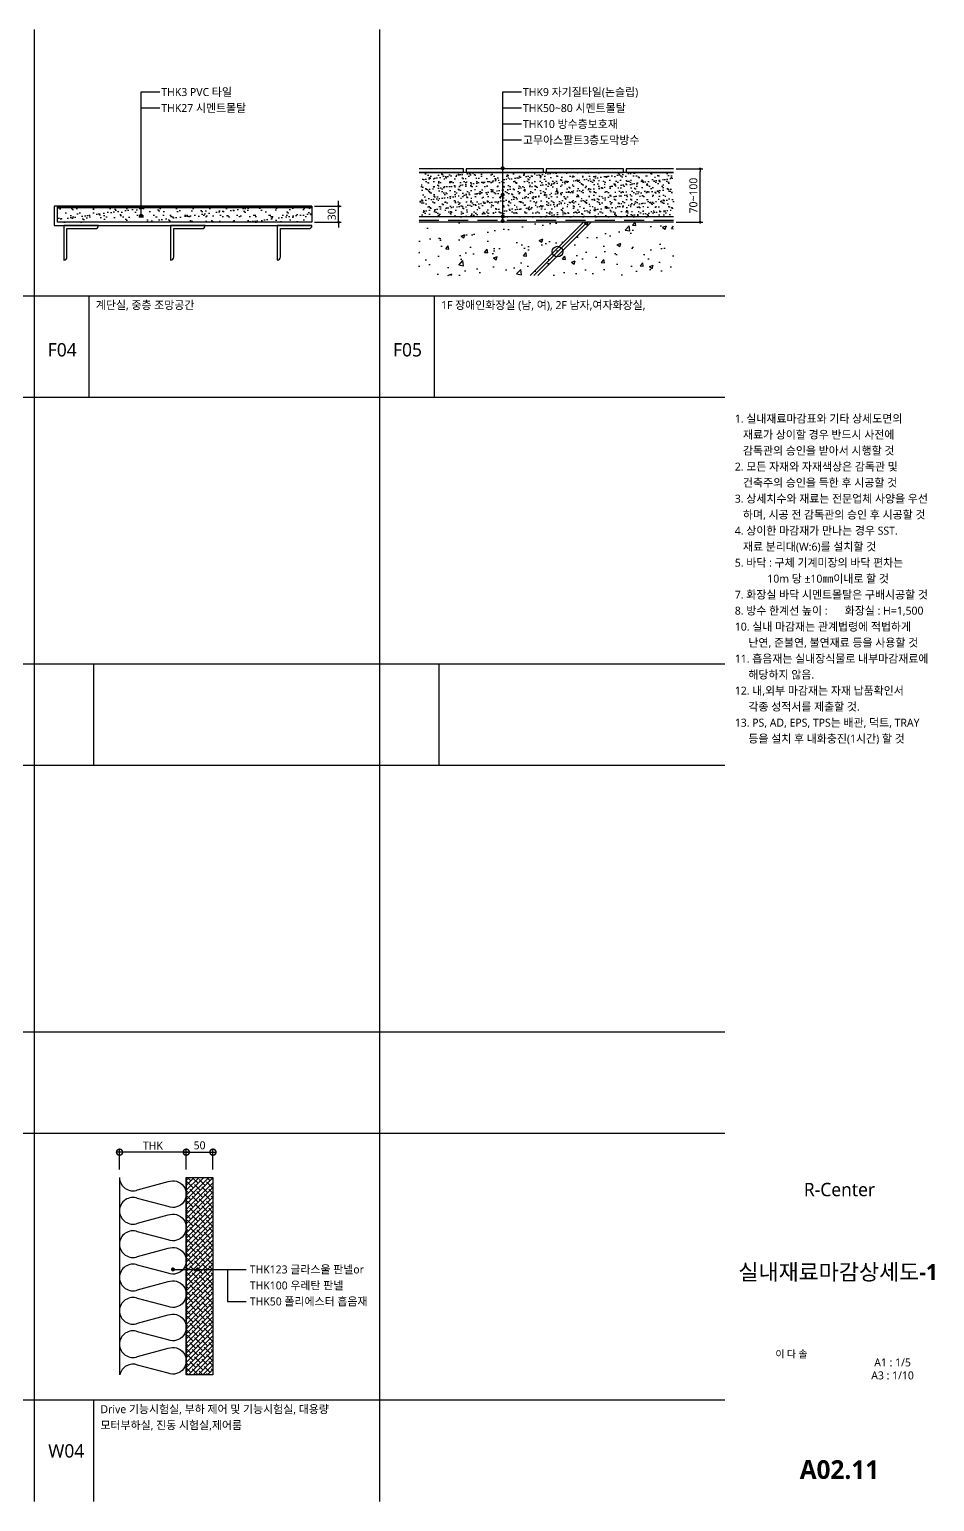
# Model space of a CAD drawing. Header units: millimetres. Extents: x 233 to 16681, y 105 to 2867.
# Drawn here: x 10775 to 12471, y 105 to 2865 of the extents above; entities that cross this region are included whole.
import ezdxf
from ezdxf.enums import TextEntityAlignment as Align

# ---------------------------------------------------------------- set-up
doc = ezdxf.new("R2010")
doc.units = ezdxf.units.MM
doc.header["$LTSCALE"] = 5
doc.linetypes.add('HID', pattern=[2.2, 1.5, -0.7])
doc.layers.get('Defpoints').update_dxf_attribs({"color": 137})
for name, color, linetype in [('4SEC', 4, 'Continuous'), ('8hat', 8, 'Continuous'), ('A-ANNO-LEDE', 6, 'Continuous'), ('A-TABL-ENDL', 2, 'Continuous'), ('A-TABL-SUBL', 4, 'Continuous'), ('A-TXT-NOTE', 3, 'Continuous'), ('CON', 2, 'Continuous'), ('DIM', 7, 'Continuous'), ('ELE-2', 2, 'Continuous'), ('ELE-3', 3, 'Continuous'), ('ELE-8', 8, 'Continuous'), ('FI', 6, 'Continuous'), ('FIN-5', 5, 'Continuous'), ('FIN3', 3, 'Continuous'), ('HAT', 8, 'Continuous'), ('INSUL', 252, 'Continuous'), ('STEEL', 4, 'Continuous'), ('SYM-LEAD', 6, 'Continuous'), ('TEXT', 3, 'Continuous'), ('WID', 4, 'Continuous'), ('XR-SHEET$0$TITLE', 7, 'Continuous'), ('XR-SHEET$1$SHT', 5, 'Continuous'), ('XR-SHEET$1$TEXT', 3, 'Continuous')]:
    doc.layers.add(name, color=color, linetype=linetype)
doc.styles.add('arial', font='malgun.ttf')
doc.styles.add('S1', font='malgun.ttf')
doc.styles.add('XR-SHEET$0$굴림체(옥산)', font='malgun.ttf')
doc.styles.add('굴림체(옥산)', font='malgun.ttf')
doc.styles.add('맑은고딕', font='malgun.ttf')
doc.styles.add('맑은고딕B', font='malgunbd.ttf')
doc.styles.add('스타일1', font='malgun.ttf')
doc.dimstyles.new('CJA$0', dxfattribs={"dimscale": 300, "dimtxt": 2.7, "dimasz": 1, "dimexe": 2, "dimexo": 3, "dimgap": 1, "dimtad": 1, "dimdec": 0, "dimzin": 1, "dimdsep": 46, "dimtxsty": 'arial', "dimblk": 'DOT', "dimcen": 0.09, "dimdle": 1, "dimclrd": 256, "dimclre": 256, "dimclrt": 3, "dimadec": 0, "dimazin": 0, "dimtfac": 1, "dimtdec": 0, "dimtmove": 2, "dimatfit": 3, "dimldrblk": 'DOT', "dimfxl": 1, "dimtolj": 1, "dimtzin": 1, "dimarcsym": 0})
doc.dimstyles.new('CJA-5', dxfattribs={"dimscale": 5, "dimtxt": 3, "dimasz": 1, "dimexe": 1, "dimexo": 1, "dimgap": 1, "dimtad": 1, "dimdec": 0, "dimdsep": 46, "dimtxsty": 'arial', "dimblk": 'DOT', "dimcen": 1, "dimclrd": 7, "dimclre": 7, "dimclrt": 3, "dimadec": 0, "dimazin": 0, "dimtfac": 1, "dimtdec": 0, "dimtix": 1, "dimtmove": 2, "dimatfit": 3, "dimldrblk": 'DOT', "dimfxl": 1, "dimtolj": 1, "dimtzin": 0, "dimlwd": -1, "dimlwe": -1, "dimarcsym": 0})
doc.dimstyles.new('DIM-QD 1', dxfattribs={"dimtxt": 3, "dimasz": 1.5, "dimexe": 1, "dimexo": 0, "dimgap": 1, "dimtad": 1, "dimdec": 3, "dimdsep": 46, "dimlunit": 6, "dimtxsty": '굴림체(옥산)', "dimblk1": 'ARCHTICK', "dimblk2": 'ARCHTICK', "dimsah": 1, "dimcen": 0, "dimclrd": 256, "dimclre": 256, "dimclrt": 3, "dimazin": 2, "dimtfac": 1, "dimtdec": 3, "dimtix": 1, "dimtmove": 2, "dimatfit": 3, "dimldrblk": 'ARCHTICK', "dimfxl": 1, "dimtolj": 1, "dimtzin": 0, "dimarcsym": 0})

# ---------------------------------------------------------------- blocks, each defined once
blk = doc.blocks.new('_ARCHTICK')
at = {"color": 0, "linetype": 'ByBlock', "const_width": 0.15}
blk.add_lwpolyline([(-0.5, -0.5), (0.5, 0.5)], dxfattribs=at)
blk = doc.blocks.new('_DOT')
at = {"color": 0, "linetype": 'ByBlock'}
blk.add_line((-0.5, 0), (-1, 0), dxfattribs=at)
at = {"color": 0, "linetype": 'ByBlock', "const_width": 0.5}
blk.add_lwpolyline([(-0.25, 0, 1), (0.25, 0, 1)], format="xyb", close=True, dxfattribs=at)
blk = doc.blocks.new('*D13')
at = {"layer": 'Defpoints', "color": 0, "transparency": 16777216}
for p in [(11981.5, 2603.5), (12031.5, 2603.5), (11981.5, 2503.5)]:
    blk.add_point(p, dxfattribs=at)
at = {"layer": 'DIM', "color": 7, "transparency": 16777216}
for p, q in [((11986.5, 2603.5), (12036.5, 2603.5)), ((12031.5, 2508.5), (12031.5, 2598.5)), ((11986.5, 2503.5), (12036.5, 2503.5))]:
    blk.add_line(p, q, dxfattribs=at)
at = {"layer": 'DIM', "color": 7, "transparency": 16777216, "xscale": 5, "yscale": 5, "zscale": 5}
for p, rotation in [((12031.5, 2603.5), 90), ((12031.5, 2503.5), 270)]:
    blk.add_blockref('_DOT', p, dxfattribs=dict(at, rotation=rotation))
at = {"layer": 'DIM', "color": 3, "transparency": 16777216, "insert": (12018.8, 2553.5), "char_height": 15, "attachment_point": 5, "rotation": 90, "style": 'arial'}
blk.add_mtext('\\A1;70~100', dxfattribs=at)
blk = doc.blocks.new('*D15')
at = {"layer": 'Defpoints', "color": 0, "transparency": 16777216}
for p in [(11303.8, 2533.5), (11353.8, 2533.5), (11303.8, 2503.5)]:
    blk.add_point(p, dxfattribs=at)
at = {"layer": 'DIM', "color": 7, "transparency": 16777216}
for p, q in [((11353.8, 2538.5), (11353.8, 2543.5)), ((11308.8, 2533.5), (11358.8, 2533.5)), ((11353.8, 2503.5), (11353.8, 2533.5)), ((11308.8, 2503.5), (11358.8, 2503.5)), ((11353.8, 2498.5), (11353.8, 2493.5))]:
    blk.add_line(p, q, dxfattribs=at)
at = {"layer": 'DIM', "color": 7, "transparency": 16777216, "xscale": 5, "yscale": 5, "zscale": 5}
for p, rotation in [((11353.8, 2533.5), 270), ((11353.8, 2503.5), 90)]:
    blk.add_blockref('_DOT', p, dxfattribs=dict(at, rotation=rotation))
at = {"layer": 'DIM', "color": 3, "transparency": 16777216, "insert": (11341, 2518.5), "char_height": 15, "attachment_point": 5, "rotation": 90, "style": 'arial'}
blk.add_mtext('\\A1;30', dxfattribs=at)
blk = doc.blocks.new('_DotSmall')
at = {"color": 0, "linetype": 'ByBlock', "const_width": 0.5}
blk.add_lwpolyline([(-0.0625, 0, 1), (0.0625, 0, 1)], format="xyb", close=True, dxfattribs=at)
blk = doc.blocks.new('*D16')
at = {"layer": 'Defpoints', "color": 0, "transparency": 16777216}
for p in [(11118.4, 760), (11068.4, 712.8), (11118.4, 712.8)]:
    blk.add_point(p, dxfattribs=at)
at = {"layer": 'DIM', "color": 7, "lineweight": -2, "transparency": 16777216}
for p, q in [((11063.4, 760), (11123.4, 760)), ((11068.4, 727.8), (11068.4, 765)), ((11118.4, 727.8), (11118.4, 765))]:
    blk.add_line(p, q, dxfattribs=at)
at = {"layer": 'DIM', "color": 7, "lineweight": -2, "transparency": 16777216, "xscale": 22.5, "yscale": 22.5, "zscale": 22.5, "rotation": 180}
blk.add_blockref('_DotSmall', (11068.4, 760), dxfattribs=at)
at = {"layer": 'DIM', "color": 7, "lineweight": -2, "transparency": 16777216, "xscale": 22.5, "yscale": 22.5, "zscale": 22.5}
blk.add_blockref('_DotSmall', (11118.4, 760), dxfattribs=at)
at = {"layer": 'DIM', "color": 3, "transparency": 16777216, "insert": (11093.4, 772.8), "char_height": 15, "attachment_point": 5, "style": '스타일1'}
blk.add_mtext('\\A1;50', dxfattribs=at)
blk = doc.blocks.new('A$C5f08aae1')
at = {"layer": 'A-TXT-NOTE', "style": '맑은고딕'}
for s, p in [('1. 실내재료마감표와 기타 상세도면의 ', (13.9, -33.8)), ('   재료가 상이할 경우 반드시 사전에 ', (13.9, -63.8)), ('   감독관의 승인을 받아서 시행할 것', (13.9, -93.8)), ('2. 모든 자재와 자재색상은 감독관 및 ', (13.9, -123.8)), ('   건축주의 승인을 득한 후 시공할 것', (13.9, -153.8)), ('3. 상세치수와 재료는 전문업체 사양을 우선', (13.9, -183.8)), ('   하며, 시공 전 감독관의 승인 후 시공할 것', (13.9, -213.8)), ('4. 상이한 마감재가 만나는 경우 SST.', (13.9, -243.8)), ('   재료 분리대(W:6)를 설치할 것', (13.9, -273.8)), ('5. 바닥 : 구체 기계미장의 바닥 편차는 ', (13.9, -303.8)), ('            10m 당 ±10㎜이내로 할 것', (13.9, -333.8)), ('7. 화장실 바닥 시멘트몰탈은 구배시공할 것', (13.9, -363.8)), ('8. 방수 한계선 높이 :', (13.9, -393.8)), ('   화장실 : H=1,500', (204.7, -393.8)), ('10. 실내 마감재는 관계법령에 적법하게', (13.9, -423.8)), ('     난연, 준불연, 불연재료 등을 사용할 것', (13.9, -453.8)), ('11. 흡음재는 실내장식물로 내부마감재료에', (13.9, -483.8)), ('     해당하지 않음.', (13.9, -513.8)), ('12. 내,외부 마감재는 자재 납품확인서', (13.9, -543.8)), ('     각종 성적서를 제출할 것.', (13.9, -573.8)), ('13. PS, AD, EPS, TPS는 배관, 덕트, TRAY ', (13.9, -603.8)), ('     등을 설치 후 내화충진(1시간) 할 것', (13.9, -633.8))]:
    blk.add_text(s, height=15, dxfattribs=at).set_placement(p, align=Align.MIDDLE_LEFT)
blk = doc.blocks.new('*D30')
at = {"layer": 'Defpoints', "color": 0, "transparency": 16777216}
for p in [(10943.4, 760), (10943.4, 712.8), (11068.4, 712.8)]:
    blk.add_point(p, dxfattribs=at)
at = {"layer": 'DIM', "color": 7, "lineweight": -2, "transparency": 16777216}
for p, q in [((11073.4, 760), (10938.4, 760)), ((10943.4, 727.8), (10943.4, 765)), ((11068.4, 727.8), (11068.4, 765))]:
    blk.add_line(p, q, dxfattribs=at)
at = {"layer": 'DIM', "color": 7, "lineweight": -2, "transparency": 16777216, "xscale": 22.5, "yscale": 22.5, "zscale": 22.5, "rotation": 180}
blk.add_blockref('_DotSmall', (10943.4, 760), dxfattribs=at)
at = {"layer": 'DIM', "color": 7, "lineweight": -2, "transparency": 16777216, "xscale": 22.5, "yscale": 22.5, "zscale": 22.5}
blk.add_blockref('_DotSmall', (11068.4, 760), dxfattribs=at)
at = {"layer": 'DIM', "color": 3, "transparency": 16777216, "insert": (11005.9, 772.5), "char_height": 15, "attachment_point": 5, "style": '스타일1'}
blk.add_mtext('\\A1;THK', dxfattribs=at)
blk = doc.blocks.new('XR-SHEET$0$TITLE')
at = {"layer": 'XR-SHEET$0$TITLE', "true_color": 0x000000, "style": 'XR-SHEET$0$굴림체(옥산)'}
for tag, height, p in [('동명칭', 6, (776.77, -457.26)), ('SCALE-A1', 3, (797.5, -522)), ('SCALE-A3', 3, (797.5, -527)), ('DATA', 3, (797.5, -540))]:
    blk.add_attdef(tag, text='', height=height, dxfattribs=at).set_placement(p, align=Align.MIDDLE)
for tag, height, p in [('TITLE1', 6, (776.5, -479.4)), ('TITLE4', 6, (776.5, -484.39)), ('TITLE2', 6, (776.5, -489)), ('TITLE5', 6, (776.5, -493.99)), ('TITLE3', 6, (776.5, -498.7)), ('NAME-1', 3, (760.16, -517.5)), ('NAME-2', 3, (760.16, -526.5)), ('A0.00', 7, (776.5, -561))]:
    blk.add_attdef(tag, text='', height=height, dxfattribs=at).set_placement(p, align=Align.MIDDLE_CENTER)

msp = doc.modelspace()

# ---------------------------------------------------------------- hatches: boundary and pattern name
at = {"layer": 'ELE-2'}
h = msp.add_hatch(dxfattribs=at)
h.set_pattern_fill('ANSI38', color=251, scale=2)
h.set_pattern_definition([(45, (0, -690), (-4.490128, 4.490128), []), (135, (0, -690), (-13.4703842, 4.490128), [15.875, -9.525])])
h.paths.add_polyline_path([(11068.4, 342.6), (11068.4, 712.8), (11118.4, 712.8), (11118.4, 342.6)])
at = {"layer": 'HAT'}
h = msp.add_hatch(dxfattribs=at)
h.set_pattern_fill('AR-SAND,_O', color=256, scale=0.3)
h.set_pattern_definition([(37.5, (11504.656, 2503.521), (-0.48, 14.6824), [0, -11.5824, 0, -12.954, 0, -12.3825]), (7.5, (11504.656, 2503.521), (13.4857, 21.50475), [0, -6.2484, 0, -10.4394, 0, -4.0005]), (327.5, (11495.284, 2503.521), (23.72977, 0.0431), [0, -3.81, 0, -13.716, 0, -17.907]), (317.5, (11495.284, 2503.521), (22.9067, 6.6879), [0, -1.905, 0, -8.9916, 0, -10.287])])
h.paths.add_polyline_path([(11504.6, 2513.5), (11981.5, 2513.5), (11981.2, 2596.5), (11504.3, 2596.5)])
h = msp.add_hatch(dxfattribs=at)
h.set_pattern_fill('AR-SAND', color=256, scale=10, style=0)
h.set_pattern_definition([(37.5, (4250.353, 8918.521), (-0.629934, 19.268238), [0, -15.2, 0, -17, 0, -16.25]), (7.5, (4250.353, 8918.52), (17.69777, 28.22146), [0, -8.2, 0, -13.7, 0, -5.25]), (327.5, (4238.053, 8918.521), (31.14142, 0.05659), [0, -5, 0, -18, 0, -23.5]), (317.5, (4238.053, 8918.52), (30.061266, 8.776756), [0, -2.5, 0, -11.8, 0, -13.5])])
h.paths.add_polyline_path([(11303.8, 2530.5), (10826.9, 2530.5), (10826.9, 2503.5), (11303.8, 2503.5)])
h = msp.add_hatch(dxfattribs=at)
h.set_pattern_fill('AR-CONC', color=256, scale=0.4, style=0)
h.set_pattern_definition([(50, (-75480.12, -60158.984), (72.873868, -6.375634), [7.62, -83.82]), (355, (-75480.12, -60158.984), (-14.09737, 76.42274), [6.096, -67.056234]), (100.451445, (-75474.05, -60159.515), (58.7765, 70.0471), [6.476004, -71.2361]), (46.1842, (-75480.12, -60138.66), (108.43162, -16.81693), [11.43, -125.73]), (96.63556, (-75471.09, -60140.07), (94.96165, 98.97045), [9.71401, -106.85424]), (351.18415, (-75480.12, -60138.66), (94.96165, 98.97045), [9.14399, -100.58389]), (21, (-75469.96, -60143.744), (60.645757, -40.90608), [7.62, -83.82]), (326, (-75469.96, -60143.744), (24.72081, 73.675186), [6.096, -67.056]), (71.451445, (-75464.91, -60147.15), (85.36657, 32.769108), [6.476004, -71.235975]), (37.5, (-75480.122, -60158.984), (1.235441, 33.8220155), [0, -66.2432, 0, -68.072, 0, -67.31]), (7.5, (-75480.12, -60158.984), (26.727865, 40.07223), [0, -38.8112, 0, -64.7192, 0, -25.654]), (327.5, (-75502.778, -60158.984), (54.236238, -2.2914976), [0, -25.4, 0, -79.248, 0, -105.156]), (317.5, (-75512.94, -60158.984), (59.251673, 10.170596), [0, -33.02, 0, -52.6288, 0, -74.676])])
h.paths.add_polyline_path([(11504.7, 2403.5), (11981.5, 2403.5), (11981.5, 2503.5), (11504.7, 2503.5)])

# ---------------------------------------------------------------- linework, layer by layer
at = {"layer": '4SEC'}
for points in [[(11504.7, 2596.5), (11587.8, 2596.5), (11587.8, 2603.5), (11504.7, 2603.5)], [(11981.5, 2603.5), (11892.8, 2603.5), (11892.8, 2596.5), (11981.5, 2596.5)]]:
    msp.add_lwpolyline(points, dxfattribs=at)
for points in [[(11737.8, 2603.5), (11592.8, 2603.5), (11592.8, 2596.5), (11737.8, 2596.5)], [(11887.8, 2603.5), (11742.8, 2603.5), (11742.8, 2596.5), (11887.8, 2596.5)]]:
    msp.add_lwpolyline(points, close=True, dxfattribs=at)
at = {"layer": '8hat'}
for p, q in [((11812.9, 2503.5), (11712.9, 2403.5)), ((11819.9, 2503.5), (11719.9, 2403.5)), ((11827, 2503.5), (11727, 2403.5))]:
    msp.add_line(p, q, dxfattribs=at)
msp.add_circle((11764.1, 2448.5), 10, dxfattribs=at)
at = {"layer": 'A-ANNO-LEDE'}
msp.add_lwpolyline([(11145.6, 540.2), (11145.6, 480.2), (11180.6, 480.2)], dxfattribs=at)
at = {"layer": 'A-TABL-ENDL'}
for p, q in [((10783.5, 2865), (10783.5, 105)), ((11430.5, 2865), (11430.5, 105)), ((12077.5, 2175), (8642.5, 2175)), ((12077.5, 1485), (8642.5, 1485)), ((12077.5, 795), (8642.5, 795))]:
    msp.add_line(p, q, dxfattribs=at)
at = {"layer": 'A-TABL-SUBL'}
for p, q in [((12077.5, 2365), (8642.5, 2365)), ((10886, 2365), (10886, 2175)), ((11533, 2365), (11533, 2175)), ((12077.5, 1675), (8642.5, 1675)), ((10894.7, 1675), (10894.7, 1485)), ((11541.7, 1675), (11541.7, 1485)), ((12077.5, 985), (8642.5, 985)), ((12077.5, 295), (8642.5, 295)), ((10894.7, 295), (10894.7, 105))]:
    msp.add_line(p, q, dxfattribs=at)
at = {"layer": 'CON'}
msp.add_line((11981.5, 2503.5), (11504.7, 2503.5), dxfattribs=at)
at = {"layer": 'Defpoints'}
for points in [[(11303.8, 2503.5), (10826.9, 2503.5), (10826.9, 2533.5), (11303.8, 2533.5)], [(11068.4, 342.6), (11068.4, 712.8), (11118.4, 712.8), (11118.4, 342.6)]]:
    msp.add_lwpolyline(points, close=True, dxfattribs=at)
at = {"layer": 'ELE-3'}
msp.add_line((11981.5, 2596.5), (11504.7, 2596.5), dxfattribs=at)
at = {"layer": 'ELE-8'}
msp.add_line((11303.8, 2530.5), (10826.9, 2530.5), dxfattribs=at)
at = {"layer": 'FI'}
msp.add_line((11303.8, 2533.5), (10826.9, 2533.5), dxfattribs=at)
at = {"layer": 'FIN-5'}
msp.add_line((11981.5, 2513.5), (11504.7, 2513.5), dxfattribs=at)
at = {"layer": 'FIN3', "linetype": 'HID', "ltscale": 5}
msp.add_line((11981.5, 2506.5), (11504.7, 2506.5), dxfattribs=at)
at = {"layer": 'INSUL', "color": 251}
msp.add_lwpolyline([(10943.4, 712.6, 0.524856), (10977.2, 689.3), (11034.5, 704.8, -1.449198), (11034.5, 658), (10977.2, 673.5, 0.524856), (10943.4, 650.1, 0.524856), (10977.2, 626.8), (11034.5, 642.3, -1.449198), (11034.5, 595.5), (10977.2, 611, 0.524856), (10943.4, 587.6, 0.524856), (10977.2, 564.3), (11034.5, 579.8, -1.449198), (11034.5, 533), (10977.2, 548.5, 0.524856), (10943.4, 525.1, 0.524856), (10977.2, 501.8), (11034.5, 517.3, -1.449198), (11034.5, 470.5), (10977.2, 486, 0.524856), (10943.4, 462.6, 0.524856), (10977.2, 439.3), (11034.5, 454.8, -1.449198), (11034.5, 408), (10977.2, 423.5, 0.524856), (10943.4, 400.1, 0.524856), (10977.2, 376.8), (11034.5, 392.3, -1.449198), (11034.5, 345.5), (10977.2, 361, 0.462257), (10943.9, 342.6, 0.462257)], format="xyb", dxfattribs=at)
at = {"layer": 'STEEL'}
msp.add_lwpolyline([(11303.8, 2503.5), (10826.9, 2503.5), (10826.9, 2533.5), (10820.9, 2533.5), (10820.9, 2497.5), (11303.8, 2497.5)], dxfattribs=at)
for points in [[(10903.9, 2497.5), (10838.9, 2497.5), (10838.9, 2432.5, 0.414214), (10844.9, 2438.5), (10844.9, 2491.5), (10897.9, 2491.5, 0.414214), (10903.9, 2497.5), (10903.9, 2497.5)], [(11103.9, 2497.5), (11038.9, 2497.5), (11038.9, 2432.5, 0.414214), (11044.9, 2438.5), (11044.9, 2491.5), (11097.9, 2491.5, 0.414214), (11103.9, 2497.5), (11103.9, 2497.5)], [(11303.9, 2497.5), (11238.9, 2497.5), (11238.9, 2432.5, 0.414214), (11244.9, 2438.5), (11244.9, 2491.5), (11297.9, 2491.5, 0.414214), (11303.9, 2497.5), (11303.9, 2497.5)]]:
    msp.add_lwpolyline(points, format="xyb", dxfattribs=at)
at = {"layer": 'WID'}
for p, q in [((10943.4, 712.8), (10943.4, 342.6)), ((11068.4, 712.8), (11068.4, 342.6)), ((11118.4, 712.8), (11118.4, 342.6))]:
    msp.add_line(p, q, dxfattribs=at)

# ---------------------------------------------------------------- block references
at = {"layer": 'TEXT'}
msp.add_blockref('A$C5f08aae1', (12082.5, 2169.1), dxfattribs=at)
ref = msp.add_blockref('XR-SHEET$0$TITLE', (8410, 0), dxfattribs=dict(at, xscale=5, yscale=5, zscale=5))
ref.add_attrib('TITLE2', '실내재료마감상세도-1', dxfattribs={"layer": 'XR-SHEET$1$SHT', "color": 4, "true_color": 0x000004, "height": 30, "style": '맑은고딕B'}).set_placement((12290, 535.4), align=Align.MIDDLE_CENTER)
ref.add_attrib('NAME-1', '이 다 솔', dxfattribs={"layer": 'XR-SHEET$1$TEXT', "color": 3, "true_color": 0x000003, "height": 13.5, "style": '스타일1'}).set_placement((12172.5, 381.7, 68.9), align=Align.MIDDLE_LEFT)
ref.add_attrib('SCALE-A1', 'A1 : 1/5', dxfattribs={"layer": 'XR-SHEET$1$SHT', "color": 3, "true_color": 0x000003, "height": 15, "style": '스타일1'}).set_placement((12392, 365.9), align=Align.MIDDLE_CENTER)
ref.add_attrib('SCALE-A3', 'A3 : 1/10', dxfattribs={"layer": 'XR-SHEET$1$SHT', "color": 3, "true_color": 0x000003, "height": 15, "style": '스타일1'}).set_placement((12392, 341.5), align=Align.MIDDLE_CENTER)
ref.add_attrib('A0.00', 'A02.11', dxfattribs={"layer": 'XR-SHEET$1$SHT', "color": 4, "true_color": 0x000004, "height": 35, "style": '맑은고딕B'}).set_placement((12292.5, 165), align=Align.MIDDLE_CENTER)

# ---------------------------------------------------------------- texts
at = {"layer": 'TEXT', "color": 3, "style": '스타일1'}
for s, p in [('THK3 PVC 타일', (11021.7, 2740.1)), ('THK9 자기질타일(논슬립)', (11699.4, 2740.1)), ('THK27 시멘트몰탈 ', (11021.7, 2710.1)), ('THK50~80 시멘트몰탈', (11699.4, 2710.1)), ('THK10 방수층보호재', (11699.4, 2680.1)), ('고무아스팔트3층도막방수', (11699.4, 2650.1))]:
    msp.add_text(s, height=15, dxfattribs=at).set_placement(p)
at = {"layer": 'TEXT', "color": 3, "style": 'S1'}
for s, p in [('계단실, 중층 조망공간', (10898.9, 2348.2)), ('1F 장애인화장실 (남, 여), 2F 남자,여자화장실,', (11545.9, 2348.2)), ('THK123 글라스울 판넬or', (11187.4, 540.2)), ('THK100 우레탄 판넬', (11187.5, 510.2)), ('THK50 폴리에스터 흡음재', (11187.5, 480.2)), ('Drive 기능시험실, 부하 제어 및 기능시험실, 대용량 ', (10907.6, 278.2)), ('모터부하실, 진동 시험실,제어룸', (10907.6, 248.2))]:
    msp.add_text(s, height=15, dxfattribs=at).set_placement(p, align=Align.MIDDLE_LEFT)
for s, p in [('F04', (10836, 2264.4)), ('F05', (11483, 2264.4)), ('W04', (10843.5, 200))]:
    msp.add_text(s, height=25, dxfattribs=at).set_placement(p, align=Align.MIDDLE_CENTER)
at = {"layer": 'TEXT', "style": '스타일1'}
msp.add_text('R-Center', height=25, dxfattribs=at).set_placement((12292.5, 690), align=Align.MIDDLE_CENTER)

# ---------------------------------------------------------------- dimensions: what is measured, and where the dimension line sits
at = {"layer": 'DIM'}
dim = msp.add_linear_dim(base=(12031.5, 2603.5), p1=(11981.5, 2503.5), p2=(11981.5, 2603.5), angle=90, text='70~<>', dimstyle='CJA-5', dxfattribs=at)
dim.commit()
dim.dimension.update_dxf_attribs({"geometry": '*D13', "text_midpoint": (12018.8, 2553.5)})
dim = msp.add_linear_dim(base=(11353.8, 2533.5), p1=(11303.8, 2503.5), p2=(11303.8, 2533.5), angle=90, dimstyle='CJA-5', dxfattribs=at)
dim.commit()
dim.dimension.update_dxf_attribs({"geometry": '*D15', "text_midpoint": (11341, 2518.5)})
dim = msp.add_linear_dim(base=(10943.4, 760), p1=(11068.4, 712.8), p2=(10943.4, 712.8), angle=180, text='THK', dimstyle='CJA$0', override={"dimscale": 5, "dimtxt": 3, "dimasz": 4.5, "dimexe": 1, "dimtxsty": '스타일1', "dimblk1": 'DotSmall', "dimblk2": 'DotSmall', "dimsah": 1, "dimclrd": 7, "dimclre": 7, "dimtix": 1}, dxfattribs=at)
dim.commit()
dim.dimension.update_dxf_attribs({"geometry": '*D30', "text_midpoint": (11005.9, 772.5)})
dim = msp.add_linear_dim(base=(11118.4, 760), p1=(11068.4, 712.8), p2=(11118.4, 712.8), dimstyle='CJA$0', override={"dimscale": 5, "dimtxt": 3, "dimasz": 4.5, "dimexe": 1, "dimtxsty": '스타일1', "dimblk1": 'DotSmall', "dimblk2": 'DotSmall', "dimsah": 1, "dimclrd": 7, "dimclre": 7, "dimtix": 1}, dxfattribs=at)
dim.commit()
dim.dimension.update_dxf_attribs({"geometry": '*D16', "text_midpoint": (11093.4, 772.8)})

# ---------------------------------------------------------------- leaders
at = {"layer": 'SYM-LEAD', "color": 6}
for points in [[(10983.7, 2531.7), (10983.7, 2747.9), (11018.7, 2747.9)], [(11661.4, 2604.8), (11661.4, 2747.9), (11696.4, 2747.9)], [(10983.7, 2515.7), (10983.7, 2717.9), (11018.7, 2717.9)], [(11661.4, 2555), (11661.4, 2717.9), (11696.4, 2717.9)], [(11661.4, 2514.3), (11661.4, 2687.9), (11696.4, 2687.9)], [(11661.4, 2505.7), (11661.4, 2657.9), (11696.4, 2657.9)], [(11043.5, 540.2), (11139.5, 540.2)], [(11089.5, 540.2), (11180.6, 540.2)]]:
    msp.add_leader(points, dimstyle='DIM-QD 1', override={"dimscale": 5, "dimtad": 0, "dimclrd": 6, "dimldrblk": 'DOT'}, dxfattribs=at)

doc.saveas('drawing.dxf')
